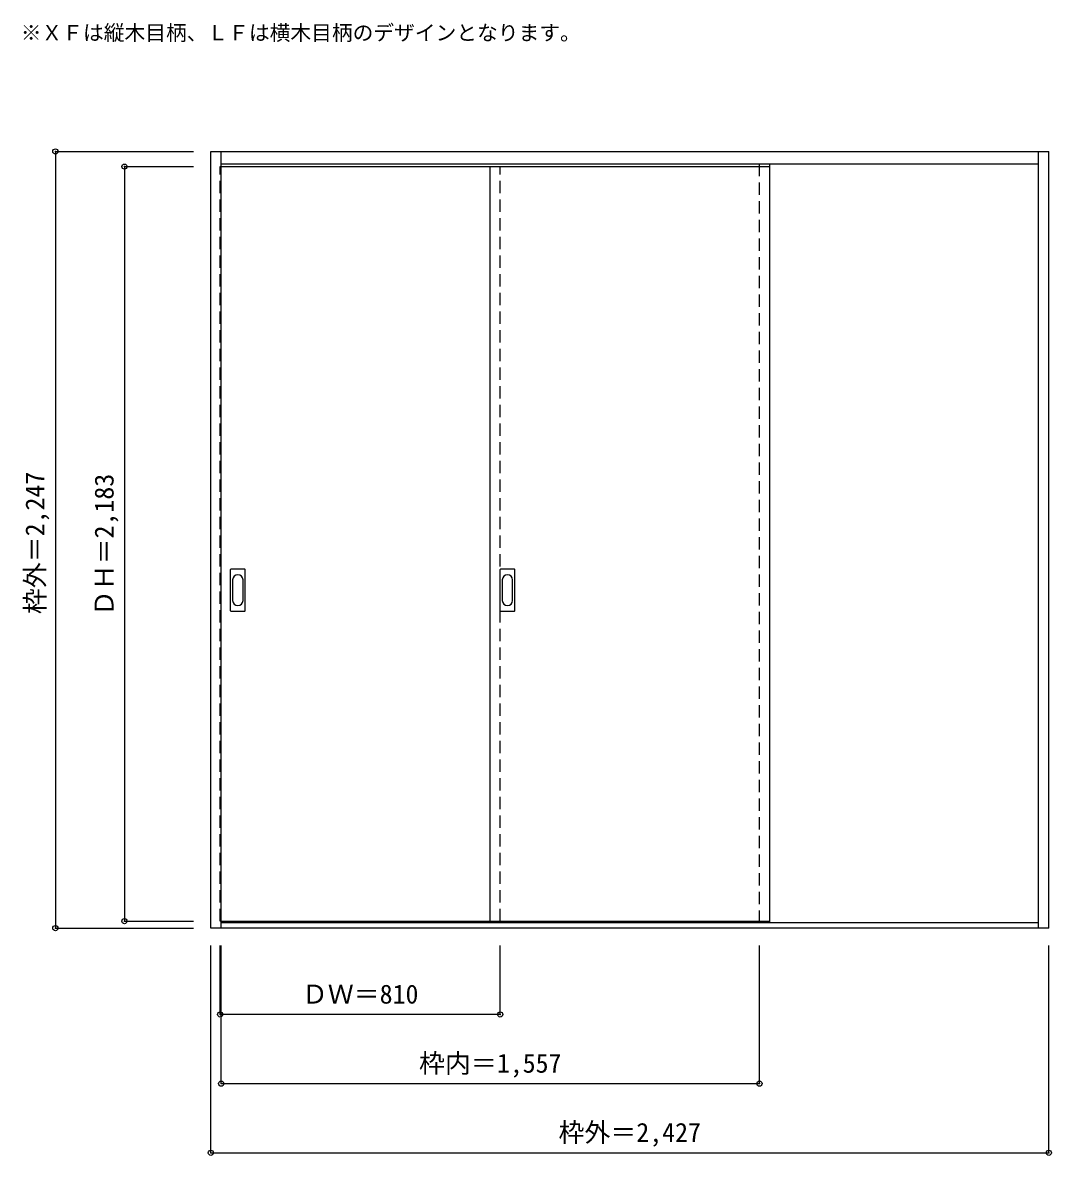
# Model space of a CAD drawing. Units: millimetres, scale not verified. Extents: x -1099 to 1877, y -1379 to 1898.
import ezdxf
from ezdxf.enums import TextEntityAlignment as Align

# ---------------------------------------------------------------- set-up
doc = ezdxf.new("R2010")
doc.units = ezdxf.units.MM
doc.header["$LTSCALE"] = 30
doc.header["$PDMODE"] = 32
doc.header["$PDSIZE"] = 15
doc.linetypes.add('DASHED1', pattern=[1.8, 1.2, -0.6])
for name, color, linetype in [('0-0', 3, 'Continuous'), ('0-1_寸法', 7, 'Continuous'), ('0-2_文字', 7, 'Continuous')]:
    doc.layers.add(name, color=color, linetype=linetype)
doc.styles.add('ＭＳ ゴシック', font='')
doc.styles.get('ＭＳ ゴシック').set_extended_font_data('MS Gothic')

msp = doc.modelspace()

# ---------------------------------------------------------------- linework, layer by layer
at = {"layer": '0-0'}
for p, q in [((-554.37, -721.14), (-554.37, 1525.86)), ((-554.37, 1525.86), (1869.63, 1525.86)), ((-524.37, -721.14), (-524.37, 1525.86)), ((1839.63, -721.14), (1839.63, 1525.86)), ((1869.63, -721.14), (1869.63, 1525.86)), ((-524.37, 1489.86), (1839.63, 1489.86)), ((-524.37, 1481.86), (1062.63, 1481.86)), ((252.63, 1481.86), (252.63, -701.14)), ((1062.63, -701.14), (1062.63, 1481.86)), ((-497.37, 196.86), (-497.37, 315.86)), ((-456.87, 317.36), (-495.87, 317.36)), ((-455.37, 196.86), (-455.37, 315.86)), ((282.63, 196.86), (282.63, 315.86)), ((323.13, 317.36), (284.13, 317.36)), ((324.63, 196.86), (324.63, 315.86)), ((-495.87, 195.36), (-456.87, 195.36)), ((284.13, 195.36), (323.13, 195.36)), ((-524.37, -701.14), (1062.63, -701.14)), ((1839.63, -706.14), (-524.37, -706.14)), ((1869.63, -721.14), (-554.37, -721.14))]:
    msp.add_line(p, q, dxfattribs=at)
at = {"layer": '0-0', "color": 4, "linetype": 'DASHED1'}
for p, q in [((282.63, -701.14), (282.63, 1481.86)), ((1032.63, -706.14), (1032.63, 1489.86)), ((1062.63, -706.14), (1062.63, 1489.86)), ((-524.37, -701.14), (-527.37, -701.14))]:
    msp.add_line(p, q, dxfattribs=at)
at = {"layer": '0-0', "color": 7}
for p, q in [((-491.37, 285.96), (-491.37, 226.76)), ((-461.37, 226.76), (-461.37, 285.96)), ((288.63, 285.96), (288.63, 226.76)), ((318.63, 226.76), (318.63, 285.96))]:
    msp.add_line(p, q, dxfattribs=at)
at = {"layer": '0-0', "color": 4, "linetype": 'DASHED1'}
msp.add_lwpolyline([(-527.37, -701.14), (-527.37, 1481.86), (-524.37, 1481.86)], dxfattribs=at)
at = {"layer": '0-0'}
for centre, start, end in [((-495.87, 315.86), 90, 180), ((-456.87, 315.86), 0, 90), ((284.13, 315.86), 90, 180), ((323.13, 315.86), 0, 90), ((-495.87, 196.86), 180, 270), ((-456.87, 196.86), 270, 0), ((284.13, 196.86), 180, 270), ((323.13, 196.86), 270, 0)]:
    msp.add_arc(centre, 1.5, start, end, dxfattribs=at)
at = {"layer": '0-0', "color": 7}
for centre, start, end in [((-476.37, 285.96), 0, 180), ((303.63, 285.96), 0, 180), ((-476.37, 226.76), 180, 0), ((303.63, 226.76), 180, 0)]:
    msp.add_arc(centre, 15, start, end, dxfattribs=at)
at = {"layer": '0-1_寸法', "color": 4}
for p, q in [((-1004.37, 1525.86), (-1004.37, -721.14)), ((-1004.37, 1525.86), (-604.37, 1525.86)), ((-804.37, 1481.86), (-604.37, 1481.86)), ((-804.37, 1481.86), (-804.37, -701.14)), ((-804.37, -701.14), (-604.37, -701.14)), ((-1004.37, -721.14), (-604.37, -721.14)), ((-554.37, -1371.14), (-554.37, -771.14)), ((-527.37, -971.14), (-527.37, -771.14)), ((-524.37, -1171.14), (-524.37, -771.14)), ((282.63, -971.14), (282.63, -771.14)), ((1032.63, -1171.14), (1032.63, -771.14)), ((282.63, -971.14), (-527.37, -971.14)), ((-524.37, -1171.14), (1032.63, -1171.14))]:
    msp.add_line(p, q, dxfattribs=at)
msp.add_lwpolyline([(-554.37, -1371.14), (1869.63, -1371.14), (1869.63, -771.14)], dxfattribs=at)
at = {"layer": '0-1_寸法'}
for p in [(-1004.37, 1525.86), (-804.37, 1481.86), (-1004.37, -721.14), (-804.37, -701.14), (-527.37, -971.14), (282.63, -971.14), (-524.37, -1171.14), (1032.63, -1171.14), (-554.37, -1371.14), (1869.63, -1371.14)]:
    msp.add_point(p, dxfattribs=at)

# ---------------------------------------------------------------- texts
at = {"layer": '0-1_寸法', "style": 'ＭＳ ゴシック'}
for s, p in [('枠外＝2,247', (-1019.37, 187.11)), ('ＤＨ＝2,183', (-819.37, 181.11))]:
    msp.add_text(s, height=54.99, rotation=90, dxfattribs=at).set_placement(p, align=Align.BOTTOM_LEFT)
for s, p in [('ＤＷ＝810', (-291.12, -956.14)), ('枠内＝1,557', (47.88, -1156.14)), ('枠外＝2,427', (451.38, -1356.14))]:
    msp.add_text(s, height=54.99, dxfattribs=at).set_placement(p, align=Align.BOTTOM_LEFT)
at = {"layer": '0-2_文字', "style": 'ＭＳ ゴシック'}
msp.add_text('※ＸＦは縦木目柄、ＬＦは横木目柄のデザインとなります。', height=43.99, dxfattribs=at).set_placement((-1104.37, 1833.98), align=Align.BOTTOM_LEFT)

doc.saveas('drawing.dxf')
